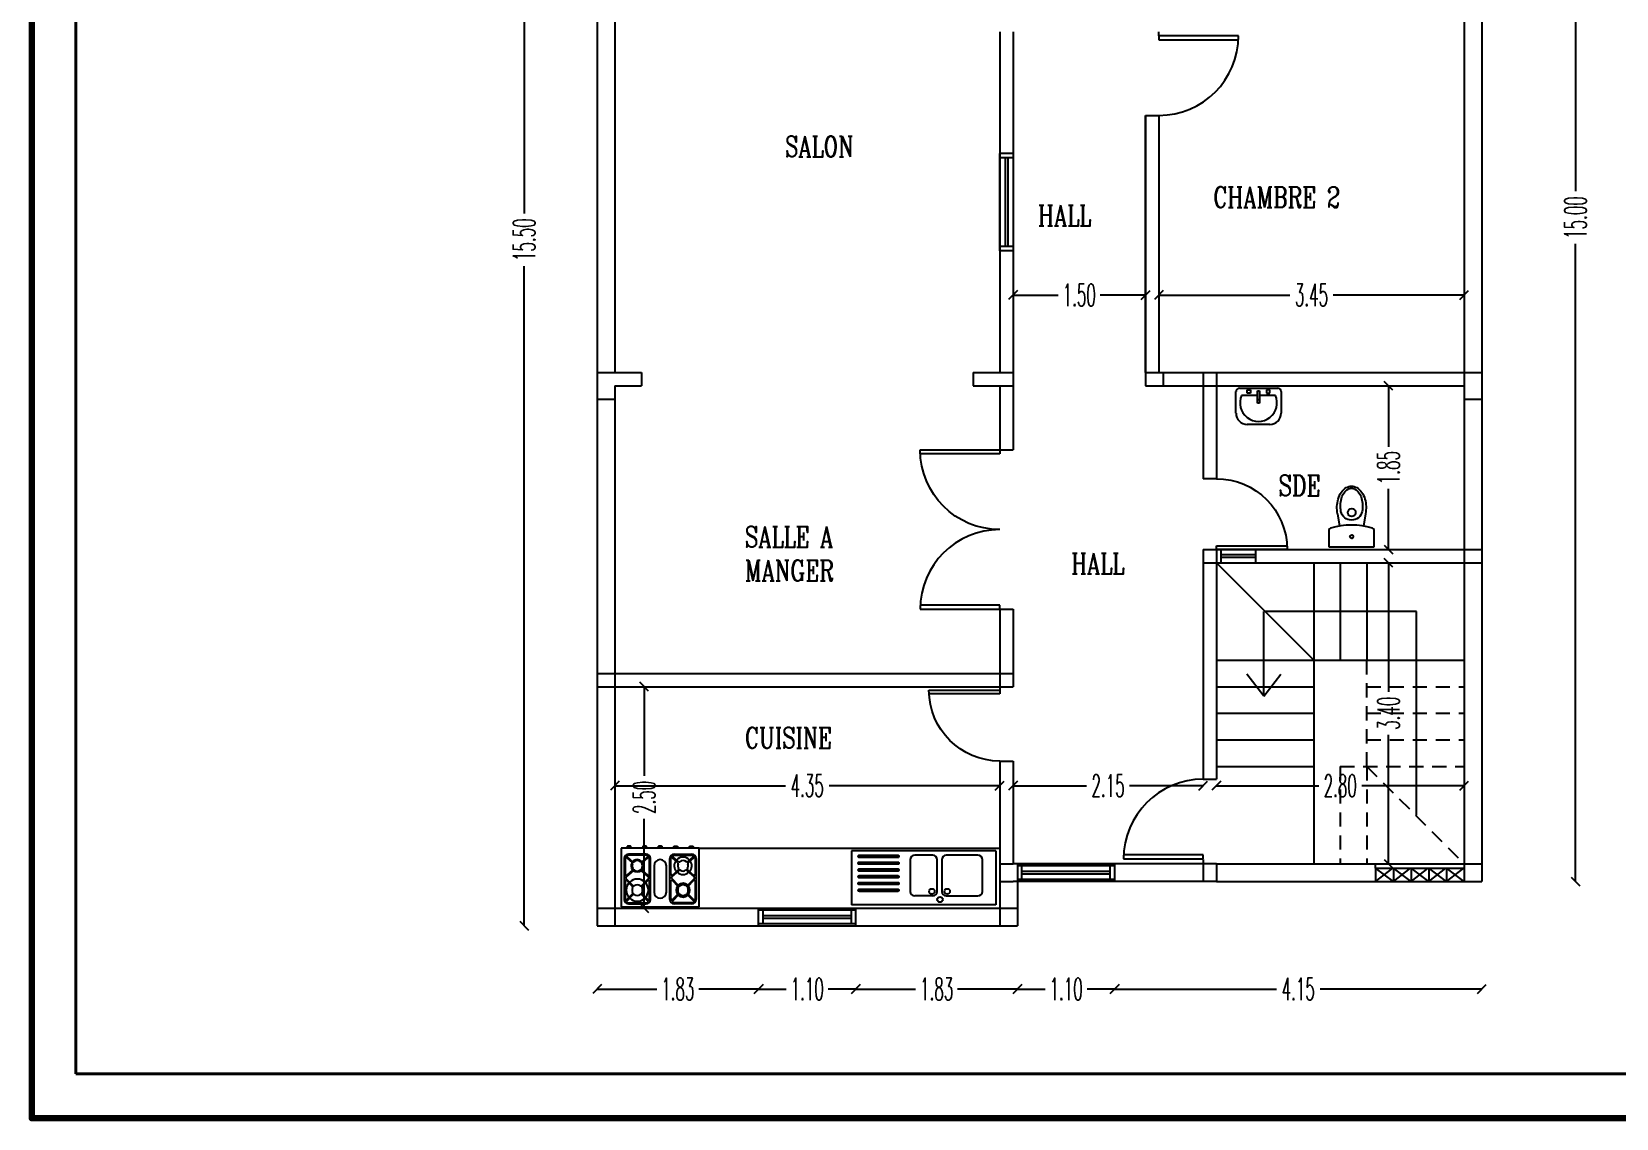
# Model space of a CAD drawing. Extents: x -110 to 3211, y -163 to 893.
# Drawn here: x 30.7 to 48.61, y -27.7 to -15.43 of the extents above; entities that cross this region are included whole.
import ezdxf

# ---------------------------------------------------------------- set-up
doc = ezdxf.new("R2010")
doc.units = 0
doc.header["$LTSCALE"] = 0.8
doc.header["$MEASUREMENT"] = 0
doc.linetypes.add('DASHED', pattern=[0.75, 0.5, -0.25])
doc.layers.get('0').update_dxf_attribs({"color": 5, "linetype": 'CONTINUOUS'})
doc.layers.get('DEFPOINTS').update_dxf_attribs({"linetype": 'CONTINUOUS'})
for name, color, linetype in [('DOOR', 3, 'CONTINUOUS'), ('DRAIN', 2, 'CONTINUOUS'), ('PIPE', 50, 'CONTINUOUS'), ('STR', 5, 'CONTINUOUS'), ('TEXT', 200, 'CONTINUOUS'), ('WALL', 6, 'CONTINUOUS'), ('WIN-PLN', 5, 'CONTINUOUS')]:
    doc.layers.add(name, color=color, linetype=linetype)
doc.styles.add('AYMAN-S', font='romant.shx', dxfattribs={"width": 0.7, "height": 0.15})
doc.styles.add('AYMOONY', font='romant.shx', dxfattribs={"width": 0.5})
doc.styles.add('ROMANT', font='ROMANC.SHX', dxfattribs={"width": 0.75})
doc.dimstyles.new('AYMAN-SIT', dxfattribs={"dimtxt": 0.25, "dimasz": 0.08, "dimexe": 0.18, "dimexo": 0.06, "dimgap": 0.05, "dimtad": 0, "dimzin": 1, "dimdsep": 46, "dimtxsty": 'AYMAN-S', "dimblk1": 'OBLIQUE', "dimblk2": 'OBLIQUE', "dimsah": 1, "dimcen": 0.09, "dimse1": 1, "dimse2": 1, "dimclrd": 256, "dimclre": 256, "dimclrt": 200, "dimadec": 0, "dimazin": 0, "dimtfac": 1, "dimtdec": 4, "dimtix": 1, "dimtmove": 0, "dimatfit": 3, "dimldrblk": 'OBLIQUE', "dimfxl": 1, "dimtolj": 1, "dimtzin": 0, "dimarcsym": 0})

# ---------------------------------------------------------------- blocks, each defined once
blk = doc.blocks.new('_OBLIQUE')
at = {"color": 0, "linetype": 'ByBlock'}
blk.add_line((-0.5, -0.5), (0.5, 0.5), dxfattribs=at)
blk = doc.blocks.new('*D214')
at = {"layer": 'DEFPOINTS', "color": 0, "ltscale": 0.8, "transparency": 16777216}
for p in [(37.289, -22.679), (41.64, -22.679), (37.289, -23.947)]:
    blk.add_point(p, dxfattribs=at)
at = {"layer": 'PIPE', "color": 7, "lineweight": -2, "ltscale": 0.8, "transparency": 16777216}
for p, q in [((37.289, -23.947), (39.218, -23.947)), ((41.64, -23.947), (39.711, -23.947))]:
    blk.add_line(p, q, dxfattribs=at)
at = {"layer": 'PIPE', "color": 7, "lineweight": -2, "ltscale": 0.8, "transparency": 16777216, "xscale": 0.1, "yscale": 0.1, "zscale": 0.1, "rotation": 180}
blk.add_blockref('_OBLIQUE', (37.289, -23.947), dxfattribs=at)
at = {"layer": 'PIPE', "color": 7, "lineweight": -2, "ltscale": 0.8, "transparency": 16777216, "xscale": 0.1, "yscale": 0.1, "zscale": 0.1}
blk.add_blockref('_OBLIQUE', (41.64, -23.947), dxfattribs=at)
at = {"layer": 'PIPE', "color": 7, "ltscale": 0.8, "transparency": 16777216, "insert": (39.464, -23.947), "char_height": 0.25, "attachment_point": 5, "style": 'AYMOONY'}
blk.add_mtext('\\A1;4.35', dxfattribs=at)
blk = doc.blocks.new('*D215')
at = {"layer": 'DEFPOINTS', "color": 0, "ltscale": 0.8, "transparency": 16777216}
for p in [(37.239, -22.829), (37.621, -22.829), (37.239, -25.329)]:
    blk.add_point(p, dxfattribs=at)
at = {"layer": 'PIPE', "color": 7, "lineweight": -2, "ltscale": 0.8, "transparency": 16777216}
for p, q in [((37.621, -22.829), (37.621, -23.836)), ((37.621, -25.329), (37.621, -24.323))]:
    blk.add_line(p, q, dxfattribs=at)
at = {"layer": 'PIPE', "color": 7, "lineweight": -2, "ltscale": 0.8, "transparency": 16777216, "xscale": 0.1, "yscale": 0.1, "zscale": 0.1}
for p, rotation in [((37.621, -22.829), 90), ((37.621, -25.329), 270)]:
    blk.add_blockref('_OBLIQUE', p, dxfattribs=dict(at, rotation=rotation))
at = {"layer": 'PIPE', "color": 7, "ltscale": 0.8, "transparency": 16777216, "insert": (37.621, -24.079), "char_height": 0.25, "attachment_point": 5, "rotation": 90, "style": 'AYMOONY'}
blk.add_mtext('\\A1;2.50', dxfattribs=at)
blk = doc.blocks.new('*D217')
at = {"layer": 'DEFPOINTS', "color": 0, "ltscale": 0.8, "transparency": 16777216}
for p in [(47.089, -9.417), (37.089, -23.854), (47.089, -23.854)]:
    blk.add_point(p, dxfattribs=at)
at = {"layer": 'PIPE', "color": 7, "lineweight": -2, "ltscale": 0.8, "transparency": 16777216}
for p, q in [((37.089, -9.417), (41.792, -9.417)), ((47.089, -9.417), (42.386, -9.417))]:
    blk.add_line(p, q, dxfattribs=at)
at = {"layer": 'PIPE', "color": 7, "lineweight": -2, "ltscale": 0.8, "transparency": 16777216, "xscale": 0.1, "yscale": 0.1, "zscale": 0.1, "rotation": 180}
blk.add_blockref('_OBLIQUE', (37.089, -9.417), dxfattribs=at)
at = {"layer": 'PIPE', "color": 7, "lineweight": -2, "ltscale": 0.8, "transparency": 16777216, "xscale": 0.1, "yscale": 0.1, "zscale": 0.1}
blk.add_blockref('_OBLIQUE', (47.089, -9.417), dxfattribs=at)
at = {"layer": 'PIPE', "color": 7, "ltscale": 0.8, "transparency": 16777216, "insert": (42.089, -9.417), "char_height": 0.25, "attachment_point": 5, "style": 'AYMOONY'}
blk.add_mtext('\\A1;10.00', dxfattribs=at)
blk = doc.blocks.new('D')
at = {"layer": 'DOOR', "color": 3}
for p, q in [((0, 1), (0, 0)), ((0.05, 0), (0.05, 0.999)), ((0, 0), (0.05, 0))]:
    blk.add_line(p, q, dxfattribs=at)
blk.add_arc((0, 0), 1, 0, 90, dxfattribs=at)
blk = doc.blocks.new('*D218')
at = {"layer": 'DEFPOINTS', "color": 0, "ltscale": 0.8, "transparency": 16777216}
for p in [(43.439, -18.027), (46.889, -18.027), (46.889, -18.404)]:
    blk.add_point(p, dxfattribs=at)
at = {"layer": 'PIPE', "color": 7, "lineweight": -2, "ltscale": 0.8, "transparency": 16777216}
for p, q in [((43.439, -18.404), (44.92, -18.404)), ((46.889, -18.404), (45.407, -18.404))]:
    blk.add_line(p, q, dxfattribs=at)
at = {"layer": 'PIPE', "color": 7, "lineweight": -2, "ltscale": 0.8, "transparency": 16777216, "xscale": 0.1, "yscale": 0.1, "zscale": 0.1, "rotation": 180}
blk.add_blockref('_OBLIQUE', (43.439, -18.404), dxfattribs=at)
at = {"layer": 'PIPE', "color": 7, "lineweight": -2, "ltscale": 0.8, "transparency": 16777216, "xscale": 0.1, "yscale": 0.1, "zscale": 0.1}
blk.add_blockref('_OBLIQUE', (46.889, -18.404), dxfattribs=at)
at = {"layer": 'PIPE', "color": 7, "ltscale": 0.8, "transparency": 16777216, "insert": (45.164, -18.404), "char_height": 0.25, "attachment_point": 5, "style": 'AYMOONY'}
blk.add_mtext('\\A1;3.45', dxfattribs=at)
blk = doc.blocks.new('*D219')
at = {"layer": 'DEFPOINTS', "color": 0, "ltscale": 0.8, "transparency": 16777216}
for p in [(41.79, -18.404), (41.79, -18.404), (43.289, -18.404)]:
    blk.add_point(p, dxfattribs=at)
at = {"layer": 'PIPE', "color": 7, "lineweight": -2, "ltscale": 0.8, "transparency": 16777216}
for p, q in [((41.79, -18.404), (42.302, -18.404)), ((43.289, -18.404), (42.777, -18.404))]:
    blk.add_line(p, q, dxfattribs=at)
at = {"layer": 'PIPE', "color": 7, "lineweight": -2, "ltscale": 0.8, "transparency": 16777216, "xscale": 0.1, "yscale": 0.1, "zscale": 0.1, "rotation": 180}
blk.add_blockref('_OBLIQUE', (41.79, -18.404), dxfattribs=at)
at = {"layer": 'PIPE', "color": 7, "lineweight": -2, "ltscale": 0.8, "transparency": 16777216, "xscale": 0.1, "yscale": 0.1, "zscale": 0.1}
blk.add_blockref('_OBLIQUE', (43.289, -18.404), dxfattribs=at)
at = {"layer": 'PIPE', "color": 7, "ltscale": 0.8, "transparency": 16777216, "insert": (42.539, -18.404), "char_height": 0.25, "attachment_point": 5, "style": 'AYMOONY'}
blk.add_mtext('\\A1;1.50', dxfattribs=at)
blk = doc.blocks.new('*D222')
at = {"layer": 'DEFPOINTS', "color": 0, "ltscale": 0.8, "transparency": 16777216}
for p in [(46.022, -19.429), (46.035, -21.279), (46.084, -21.279)]:
    blk.add_point(p, dxfattribs=at)
at = {"layer": 'PIPE', "color": 7, "lineweight": -2, "ltscale": 0.8, "transparency": 16777216}
for p, q in [((46.035, -19.429), (46.035, -20.117)), ((46.035, -21.279), (46.035, -20.592))]:
    blk.add_line(p, q, dxfattribs=at)
at = {"layer": 'PIPE', "color": 7, "lineweight": -2, "ltscale": 0.8, "transparency": 16777216, "xscale": 0.1, "yscale": 0.1, "zscale": 0.1}
for p, rotation in [((46.035, -19.429), 90), ((46.035, -21.279), 270)]:
    blk.add_blockref('_OBLIQUE', p, dxfattribs=dict(at, rotation=rotation))
at = {"layer": 'PIPE', "color": 7, "ltscale": 0.8, "transparency": 16777216, "insert": (46.035, -20.354), "char_height": 0.25, "attachment_point": 5, "rotation": 90, "style": 'AYMOONY'}
blk.add_mtext('\\A1;1.85', dxfattribs=at)
blk = doc.blocks.new('*D223')
at = {"layer": 'DEFPOINTS', "color": 0, "ltscale": 0.8, "transparency": 16777216}
for p in [(41.79, -23.947), (43.939, -23.947), (43.939, -23.947)]:
    blk.add_point(p, dxfattribs=at)
at = {"layer": 'PIPE', "color": 7, "lineweight": -2, "ltscale": 0.8, "transparency": 16777216}
for p, q in [((41.79, -23.947), (42.621, -23.947)), ((43.939, -23.947), (43.108, -23.947))]:
    blk.add_line(p, q, dxfattribs=at)
at = {"layer": 'PIPE', "color": 7, "lineweight": -2, "ltscale": 0.8, "transparency": 16777216, "xscale": 0.1, "yscale": 0.1, "zscale": 0.1, "rotation": 180}
blk.add_blockref('_OBLIQUE', (41.79, -23.947), dxfattribs=at)
at = {"layer": 'PIPE', "color": 7, "lineweight": -2, "ltscale": 0.8, "transparency": 16777216, "xscale": 0.1, "yscale": 0.1, "zscale": 0.1}
blk.add_blockref('_OBLIQUE', (43.939, -23.947), dxfattribs=at)
at = {"layer": 'PIPE', "color": 7, "ltscale": 0.8, "transparency": 16777216, "insert": (42.864, -23.947), "char_height": 0.25, "attachment_point": 5, "style": 'AYMOONY'}
blk.add_mtext('\\A1;2.15', dxfattribs=at)
blk = doc.blocks.new('*D225')
at = {"layer": 'DEFPOINTS', "color": 0, "ltscale": 0.8, "transparency": 16777216}
for p in [(45.789, -21.429), (46.035, -21.429), (45.789, -24.829)]:
    blk.add_point(p, dxfattribs=at)
at = {"layer": 'PIPE', "color": 7, "lineweight": -2, "ltscale": 0.8, "transparency": 16777216}
for p, q in [((46.035, -21.429), (46.035, -22.886)), ((46.035, -24.829), (46.035, -23.373))]:
    blk.add_line(p, q, dxfattribs=at)
at = {"layer": 'PIPE', "color": 7, "lineweight": -2, "ltscale": 0.8, "transparency": 16777216, "xscale": 0.1, "yscale": 0.1, "zscale": 0.1}
for p, rotation in [((46.035, -21.429), 90), ((46.035, -24.829), 270)]:
    blk.add_blockref('_OBLIQUE', p, dxfattribs=dict(at, rotation=rotation))
at = {"layer": 'PIPE', "color": 7, "ltscale": 0.8, "transparency": 16777216, "insert": (46.035, -23.129), "char_height": 0.25, "attachment_point": 5, "rotation": 90, "style": 'AYMOONY'}
blk.add_mtext('\\A1;3.40', dxfattribs=at)
blk = doc.blocks.new('*D226')
at = {"layer": 'DEFPOINTS', "color": 0, "ltscale": 0.8, "transparency": 16777216}
for p in [(44.089, -23.874), (46.889, -23.874), (46.889, -23.947)]:
    blk.add_point(p, dxfattribs=at)
at = {"layer": 'PIPE', "color": 7, "lineweight": -2, "ltscale": 0.8, "transparency": 16777216}
for p, q in [((44.089, -23.947), (45.245, -23.947)), ((46.889, -23.947), (45.732, -23.947))]:
    blk.add_line(p, q, dxfattribs=at)
at = {"layer": 'PIPE', "color": 7, "lineweight": -2, "ltscale": 0.8, "transparency": 16777216, "xscale": 0.1, "yscale": 0.1, "zscale": 0.1, "rotation": 180}
blk.add_blockref('_OBLIQUE', (44.089, -23.947), dxfattribs=at)
at = {"layer": 'PIPE', "color": 7, "lineweight": -2, "ltscale": 0.8, "transparency": 16777216, "xscale": 0.1, "yscale": 0.1, "zscale": 0.1}
blk.add_blockref('_OBLIQUE', (46.889, -23.947), dxfattribs=at)
at = {"layer": 'PIPE', "color": 7, "ltscale": 0.8, "transparency": 16777216, "insert": (45.489, -23.947), "char_height": 0.25, "attachment_point": 5, "style": 'AYMOONY'}
blk.add_mtext('\\A1;2.80', dxfattribs=at)
blk = doc.blocks.new('*D209')
at = {"layer": 'DEFPOINTS', "color": 0, "ltscale": 0.8, "transparency": 16777216}
for p in [(37.089, -25.529), (38.914, -25.529), (38.914, -26.244)]:
    blk.add_point(p, dxfattribs=at)
at = {"layer": 'PIPE', "color": 7, "lineweight": -2, "ltscale": 0.8, "transparency": 16777216}
for p, q in [((37.089, -26.244), (37.764, -26.244)), ((38.914, -26.244), (38.239, -26.244))]:
    blk.add_line(p, q, dxfattribs=at)
at = {"layer": 'PIPE', "color": 7, "lineweight": -2, "ltscale": 0.8, "transparency": 16777216, "xscale": 0.1, "yscale": 0.1, "zscale": 0.1, "rotation": 180}
blk.add_blockref('_OBLIQUE', (37.089, -26.244), dxfattribs=at)
at = {"layer": 'PIPE', "color": 7, "lineweight": -2, "ltscale": 0.8, "transparency": 16777216, "xscale": 0.1, "yscale": 0.1, "zscale": 0.1}
blk.add_blockref('_OBLIQUE', (38.914, -26.244), dxfattribs=at)
at = {"layer": 'PIPE', "color": 7, "ltscale": 0.8, "transparency": 16777216, "insert": (38.001, -26.244), "char_height": 0.25, "attachment_point": 5, "style": 'AYMOONY'}
blk.add_mtext('\\A1;1.83', dxfattribs=at)
blk = doc.blocks.new('*D210')
at = {"layer": 'DEFPOINTS', "color": 0, "ltscale": 0.8, "transparency": 16777216}
for p in [(38.914, -25.529), (40.014, -25.529), (40.014, -26.244)]:
    blk.add_point(p, dxfattribs=at)
at = {"layer": 'PIPE', "color": 7, "lineweight": -2, "ltscale": 0.8, "transparency": 16777216}
for p, q in [((38.914, -26.244), (39.227, -26.244)), ((40.014, -26.244), (39.702, -26.244))]:
    blk.add_line(p, q, dxfattribs=at)
at = {"layer": 'PIPE', "color": 7, "lineweight": -2, "ltscale": 0.8, "transparency": 16777216, "xscale": 0.1, "yscale": 0.1, "zscale": 0.1, "rotation": 180}
blk.add_blockref('_OBLIQUE', (38.914, -26.244), dxfattribs=at)
at = {"layer": 'PIPE', "color": 7, "lineweight": -2, "ltscale": 0.8, "transparency": 16777216, "xscale": 0.1, "yscale": 0.1, "zscale": 0.1}
blk.add_blockref('_OBLIQUE', (40.014, -26.244), dxfattribs=at)
at = {"layer": 'PIPE', "color": 7, "ltscale": 0.8, "transparency": 16777216, "insert": (39.464, -26.244), "char_height": 0.25, "attachment_point": 5, "style": 'AYMOONY'}
blk.add_mtext('\\A1;1.10', dxfattribs=at)
blk = doc.blocks.new('*D211')
at = {"layer": 'DEFPOINTS', "color": 0, "ltscale": 0.8, "transparency": 16777216}
for p in [(40.014, -25.529), (41.84, -25.529), (41.84, -26.244)]:
    blk.add_point(p, dxfattribs=at)
at = {"layer": 'PIPE', "color": 7, "lineweight": -2, "ltscale": 0.8, "transparency": 16777216}
for p, q in [((40.014, -26.244), (40.689, -26.244)), ((41.84, -26.244), (41.164, -26.244))]:
    blk.add_line(p, q, dxfattribs=at)
at = {"layer": 'PIPE', "color": 7, "lineweight": -2, "ltscale": 0.8, "transparency": 16777216, "xscale": 0.1, "yscale": 0.1, "zscale": 0.1, "rotation": 180}
blk.add_blockref('_OBLIQUE', (40.014, -26.244), dxfattribs=at)
at = {"layer": 'PIPE', "color": 7, "lineweight": -2, "ltscale": 0.8, "transparency": 16777216, "xscale": 0.1, "yscale": 0.1, "zscale": 0.1}
blk.add_blockref('_OBLIQUE', (41.84, -26.244), dxfattribs=at)
at = {"layer": 'PIPE', "color": 7, "ltscale": 0.8, "transparency": 16777216, "insert": (40.927, -26.244), "char_height": 0.25, "attachment_point": 5, "style": 'AYMOONY'}
blk.add_mtext('\\A1;1.83', dxfattribs=at)
blk = doc.blocks.new('*D212')
at = {"layer": 'DEFPOINTS', "color": 0, "ltscale": 0.8, "transparency": 16777216}
for p in [(42.94, -25.029), (41.84, -25.529), (42.94, -26.244)]:
    blk.add_point(p, dxfattribs=at)
at = {"layer": 'PIPE', "color": 7, "lineweight": -2, "ltscale": 0.8, "transparency": 16777216}
for p, q in [((41.84, -26.244), (42.152, -26.244)), ((42.94, -26.244), (42.627, -26.244))]:
    blk.add_line(p, q, dxfattribs=at)
at = {"layer": 'PIPE', "color": 7, "lineweight": -2, "ltscale": 0.8, "transparency": 16777216, "xscale": 0.1, "yscale": 0.1, "zscale": 0.1, "rotation": 180}
blk.add_blockref('_OBLIQUE', (41.84, -26.244), dxfattribs=at)
at = {"layer": 'PIPE', "color": 7, "lineweight": -2, "ltscale": 0.8, "transparency": 16777216, "xscale": 0.1, "yscale": 0.1, "zscale": 0.1}
blk.add_blockref('_OBLIQUE', (42.94, -26.244), dxfattribs=at)
at = {"layer": 'PIPE', "color": 7, "ltscale": 0.8, "transparency": 16777216, "insert": (42.39, -26.244), "char_height": 0.25, "attachment_point": 5, "style": 'AYMOONY'}
blk.add_mtext('\\A1;1.10', dxfattribs=at)
blk = doc.blocks.new('*D213')
at = {"layer": 'DEFPOINTS', "color": 0, "ltscale": 0.8, "transparency": 16777216}
for p in [(42.94, -25.029), (47.089, -25.029), (47.089, -26.244)]:
    blk.add_point(p, dxfattribs=at)
at = {"layer": 'PIPE', "color": 7, "lineweight": -2, "ltscale": 0.8, "transparency": 16777216}
for p, q in [((42.94, -26.244), (44.768, -26.244)), ((47.089, -26.244), (45.261, -26.244))]:
    blk.add_line(p, q, dxfattribs=at)
at = {"layer": 'PIPE', "color": 7, "lineweight": -2, "ltscale": 0.8, "transparency": 16777216, "xscale": 0.1, "yscale": 0.1, "zscale": 0.1, "rotation": 180}
blk.add_blockref('_OBLIQUE', (42.94, -26.244), dxfattribs=at)
at = {"layer": 'PIPE', "color": 7, "lineweight": -2, "ltscale": 0.8, "transparency": 16777216, "xscale": 0.1, "yscale": 0.1, "zscale": 0.1}
blk.add_blockref('_OBLIQUE', (47.089, -26.244), dxfattribs=at)
at = {"layer": 'PIPE', "color": 7, "ltscale": 0.8, "transparency": 16777216, "insert": (45.014, -26.244), "char_height": 0.25, "attachment_point": 5, "style": 'AYMOONY'}
blk.add_mtext('\\A1;4.15', dxfattribs=at)
blk = doc.blocks.new('*D207')
at = {"layer": 'DEFPOINTS', "color": 0, "ltscale": 0.8, "transparency": 16777216}
for p in [(36.265, -10.029), (37.089, -10.029), (37.089, -25.529)]:
    blk.add_point(p, dxfattribs=at)
at = {"layer": 'PIPE', "color": 7, "lineweight": -2, "ltscale": 0.8, "transparency": 16777216}
for p, q in [((36.265, -10.029), (36.265, -17.482)), ((36.265, -25.529), (36.265, -18.076))]:
    blk.add_line(p, q, dxfattribs=at)
at = {"layer": 'PIPE', "color": 7, "lineweight": -2, "ltscale": 0.8, "transparency": 16777216, "xscale": 0.1, "yscale": 0.1, "zscale": 0.1}
for p, rotation in [((36.265, -10.029), 90), ((36.265, -25.529), 270)]:
    blk.add_blockref('_OBLIQUE', p, dxfattribs=dict(at, rotation=rotation))
at = {"layer": 'PIPE', "color": 7, "ltscale": 0.8, "transparency": 16777216, "insert": (36.265, -17.779), "char_height": 0.25, "attachment_point": 5, "rotation": 90, "style": 'AYMOONY'}
blk.add_mtext('\\A1;15.50', dxfattribs=at)
blk = doc.blocks.new('*D208')
at = {"layer": 'DEFPOINTS', "color": 0, "ltscale": 0.8, "transparency": 16777216}
for p in [(47.089, -10.029), (47.089, -25.029), (48.148, -25.029)]:
    blk.add_point(p, dxfattribs=at)
at = {"layer": 'PIPE', "color": 7, "lineweight": -2, "ltscale": 0.8, "transparency": 16777216}
for p, q in [((48.148, -10.029), (48.148, -17.232)), ((48.148, -25.029), (48.148, -17.826))]:
    blk.add_line(p, q, dxfattribs=at)
at = {"layer": 'PIPE', "color": 7, "lineweight": -2, "ltscale": 0.8, "transparency": 16777216, "xscale": 0.1, "yscale": 0.1, "zscale": 0.1}
for p, rotation in [((48.148, -10.029), 90), ((48.148, -25.029), 270)]:
    blk.add_blockref('_OBLIQUE', p, dxfattribs=dict(at, rotation=rotation))
at = {"layer": 'PIPE', "color": 7, "ltscale": 0.8, "transparency": 16777216, "insert": (48.148, -17.529), "char_height": 0.25, "attachment_point": 5, "rotation": 90, "style": 'AYMOONY'}
blk.add_mtext('\\A1;15.00', dxfattribs=at)

msp = doc.modelspace()

# ---------------------------------------------------------------- linework, layer by layer
at = {"color": 5, "lineweight": 40}
for p, q in [((31.198, -7.204), (31.198, -27.204)), ((31.198, -27.204), (59.898, -27.204))]:
    msp.add_line(p, q, dxfattribs=at)
for p, q in [((44.31, -19.738), (44.31, -19.495)), ((44.349, -19.457), (44.782, -19.457)), ((44.438, -19.512), (44.438, -19.474)), ((44.438, -19.474), (44.476, -19.474)), ((44.476, -19.512), (44.438, -19.512)), ((44.476, -19.474), (44.476, -19.512)), ((44.553, -19.486), (44.578, -19.486)), ((44.553, -19.627), (44.553, -19.486)), ((44.578, -19.486), (44.578, -19.627)), ((44.693, -19.474), (44.655, -19.474)), ((44.655, -19.474), (44.655, -19.512)), ((44.655, -19.512), (44.693, -19.512)), ((44.693, -19.512), (44.693, -19.474)), ((44.82, -19.495), (44.82, -19.738)), ((44.374, -19.537), (44.553, -19.537)), ((44.578, -19.588), (44.553, -19.588)), ((44.578, -19.627), (44.553, -19.627)), ((44.578, -19.537), (44.757, -19.537)), ((44.693, -19.865), (44.438, -19.865)), ((45.458, -20.874), (45.482, -21.015)), ((45.774, -20.874), (45.75, -21.015)), ((45.361, -21.057), (45.361, -21.248)), ((45.871, -21.248), (45.871, -21.057)), ((45.361, -21.248), (45.871, -21.248)), ((37.362, -24.654), (37.362, -25.314)), ((38.242, -24.654), (37.362, -24.654)), ((38.242, -24.654), (41.64, -24.654)), ((38.242, -25.314), (38.242, -24.654)), ((41.597, -24.682), (39.965, -24.682)), ((39.965, -24.682), (39.965, -25.294)), ((41.597, -24.682), (41.597, -25.294)), ((37.395, -24.769), (37.395, -25.231)), ((37.406, -24.77), (37.406, -24.948)), ((37.424, -24.762), (37.486, -24.816)), ((37.427, -24.75), (37.491, -24.806)), ((37.652, -24.731), (37.434, -24.731)), ((37.642, -24.72), (37.444, -24.72)), ((37.594, -24.822), (37.662, -24.762)), ((37.595, -24.806), (37.659, -24.75)), ((37.681, -24.948), (37.681, -24.77)), ((37.692, -25.231), (37.692, -24.769)), ((37.732, -24.852), (37.732, -25.149)), ((37.871, -24.852), (37.871, -25.149)), ((37.912, -25.231), (37.912, -24.769)), ((37.923, -24.948), (37.923, -24.77)), ((38.003, -24.816), (37.941, -24.762)), ((38.008, -24.806), (37.944, -24.75)), ((37.951, -24.731), (38.169, -24.731)), ((37.961, -24.72), (38.159, -24.72)), ((38.176, -24.75), (38.112, -24.806)), ((38.179, -24.762), (38.117, -24.816)), ((38.198, -24.77), (38.198, -24.948)), ((38.209, -24.769), (38.209, -25.231)), ((40.628, -24.784), (40.628, -25.141)), ((40.883, -24.733), (40.679, -24.733)), ((40.934, -25.141), (40.934, -24.784)), ((40.985, -24.784), (40.985, -25.141)), ((41.393, -24.733), (41.036, -24.733)), ((41.444, -25.141), (41.444, -24.784)), ((37.406, -25.027), (37.406, -25.227)), ((37.415, -24.994), (37.495, -25.077)), ((37.501, -24.904), (37.416, -24.978)), ((37.491, -24.897), (37.424, -24.956)), ((37.424, -25.019), (37.489, -25.087)), ((37.67, -24.978), (37.586, -24.904)), ((37.591, -25.077), (37.671, -24.994)), ((37.662, -24.956), (37.595, -24.897)), ((37.597, -25.087), (37.662, -25.019)), ((37.681, -25.227), (37.681, -25.027)), ((37.923, -25.227), (37.923, -25.027)), ((38.012, -25.077), (37.932, -24.994)), ((37.933, -24.978), (38.018, -24.904)), ((37.941, -24.956), (38.008, -24.897)), ((38.006, -25.087), (37.941, -25.019)), ((38.103, -24.904), (38.187, -24.978)), ((38.188, -24.994), (38.108, -25.077)), ((38.112, -24.897), (38.179, -24.956)), ((38.179, -25.019), (38.114, -25.087)), ((38.198, -25.027), (38.198, -25.227)), ((37.489, -25.167), (37.424, -25.234)), ((37.495, -25.176), (37.424, -25.251)), ((37.663, -25.251), (37.591, -25.176)), ((37.662, -25.234), (37.597, -25.167)), ((37.941, -25.234), (38.006, -25.167)), ((37.943, -25.249), (38.012, -25.176)), ((38.108, -25.176), (38.178, -25.249)), ((38.114, -25.167), (38.179, -25.234)), ((40.883, -25.192), (40.679, -25.192)), ((41.036, -25.192), (41.393, -25.192)), ((37.362, -25.314), (38.242, -25.314)), ((37.432, -25.27), (37.655, -25.27)), ((37.444, -25.281), (37.642, -25.281)), ((38.159, -25.27), (37.961, -25.27)), ((38.159, -25.281), (37.961, -25.281)), ((41.597, -25.294), (39.965, -25.294))]:
    msp.add_line(p, q)
at = {"color": 5, "lineweight": 100}
msp.add_lwpolyline([(30.698, -6.704), (60.398, -6.704), (60.398, -27.704), (30.698, -27.704)], close=True, dxfattribs=at)
for points in [[(45.458, -20.874, -0.118499), (45.465, -20.709, -0.081032), (45.5, -20.634, -0.107012), (45.557, -20.58, -0.137195), (45.616, -20.564, -0.137195), (45.676, -20.58, -0.107012), (45.733, -20.634, -0.081032), (45.768, -20.709, -0.118499), (45.774, -20.874, -0.069003)], [(37.472, -24.648), (37.472, -24.637, 0.414214), (37.466, -24.632), (37.433, -24.632, 0.414214), (37.428, -24.637), (37.428, -24.648)], [(37.648, -24.648), (37.648, -24.637, 0.414214), (37.642, -24.632), (37.609, -24.632, 0.414214), (37.604, -24.637), (37.604, -24.648)], [(37.824, -24.648), (37.824, -24.637, 0.414214), (37.818, -24.632), (37.785, -24.632, 0.414214), (37.78, -24.637), (37.78, -24.648)], [(37.956, -24.648), (37.956, -24.637, -0.414214), (37.961, -24.632), (37.994, -24.632, -0.414214), (38, -24.637), (38, -24.648)], [(38.132, -24.648), (38.132, -24.637, -0.414214), (38.137, -24.632), (38.17, -24.632, -0.414214), (38.176, -24.637), (38.176, -24.648)]]:
    msp.add_lwpolyline(points, format="xyb")
for points in [[(45.497, -20.849, -0.118499), (45.502, -20.702, -0.081032), (45.532, -20.639, -0.107012), (45.577, -20.596, -0.137195), (45.616, -20.585, -0.137195), (45.655, -20.596, -0.107012), (45.7, -20.639, -0.081032), (45.73, -20.702, -0.118499), (45.736, -20.849, -0.820787)], [(40.052, -24.759, -0.414214), (40.041, -24.748), (40.041, -24.743, -0.414214), (40.052, -24.733), (40.49, -24.733, -0.414214), (40.5, -24.743), (40.5, -24.748, -0.414214), (40.49, -24.759)], [(40.052, -24.835, -0.414214), (40.041, -24.825), (40.041, -24.82, -0.414214), (40.052, -24.81), (40.49, -24.81, -0.414214), (40.5, -24.82), (40.5, -24.825, -0.414214), (40.49, -24.835)], [(40.052, -24.912, -0.414214), (40.041, -24.901), (40.041, -24.896, -0.414214), (40.052, -24.886), (40.49, -24.886, -0.414214), (40.5, -24.896), (40.5, -24.901, -0.414214), (40.49, -24.912)], [(40.052, -24.988, -0.414214), (40.041, -24.978), (40.041, -24.973, -0.414214), (40.052, -24.963), (40.49, -24.963, -0.414214), (40.5, -24.973), (40.5, -24.978, -0.414214), (40.49, -24.988)], [(40.052, -25.065, -0.414214), (40.041, -25.054), (40.041, -25.049, -0.414214), (40.052, -25.039), (40.49, -25.039, -0.414214), (40.5, -25.049), (40.5, -25.054, -0.414214), (40.49, -25.065)], [(40.052, -25.141, -0.414214), (40.041, -25.131), (40.041, -25.126, -0.414214), (40.052, -25.116), (40.49, -25.116, -0.414214), (40.5, -25.126), (40.5, -25.131, -0.414214), (40.49, -25.141)]]:
    msp.add_lwpolyline(points, format="xyb", close=True)
for points in [[(37.428, -24.648), (37.472, -24.648)], [(37.439, -24.648), (37.439, -24.654)], [(37.461, -24.648), (37.461, -24.654)], [(37.604, -24.648), (37.648, -24.648)], [(37.615, -24.648), (37.615, -24.654)], [(37.637, -24.648), (37.637, -24.654)], [(37.78, -24.648), (37.824, -24.648)], [(37.791, -24.648), (37.791, -24.654)], [(37.813, -24.648), (37.813, -24.654)], [(38, -24.648), (37.956, -24.648)], [(37.967, -24.648), (37.967, -24.654)], [(37.989, -24.648), (37.989, -24.654)], [(38.176, -24.648), (38.132, -24.648)], [(38.143, -24.648), (38.143, -24.654)], [(38.165, -24.648), (38.165, -24.654)]]:
    msp.add_lwpolyline(points)
for centre, radius in [((45.618, -20.861), 0.045), ((45.618, -21.134), 0.02), ((40.873, -25.141), 0.0306), ((40.965, -25.233), 0.0306), ((41.046, -25.141), 0.0306)]:
    msp.add_circle(centre, radius)
for centre, radius, start, end in [((44.349, -19.495), 0.0382, 90, 180), ((44.782, -19.495), 0.0382, 0, 90), ((44.565, -19.622), 0.209, 156.067, 23.933), ((44.438, -19.738), 0.127, 180, 270), ((44.693, -19.738), 0.127, 270, 0), ((45.38, -21.057), 0.0185, 90.0033, 180.0033), ((45.616, -21.792), 0.789, 72.57, 107.4367), ((45.853, -21.057), 0.0185, 0.0033, 90.0033), ((37.444, -24.769), 0.0495, 90, 180), ((37.417, -24.77), 0.011, 48.7535, 180), ((37.434, -24.742), 0.011, 90, 228.7535), ((37.543, -24.852), 0.0696, 147.851, 221.2465), ((37.543, -24.852), 0.0588, 157.137, 212.1738), ((37.479, -24.825), 0.011, 337.137, 48.7535), ((37.543, -24.852), 0.0696, 41.2465, 138.7535), ((37.499, -24.798), 0.011, 228.7535, 309.6808), ((37.484, -24.889), 0.011, 311.2465, 32.1738), ((37.543, -24.852), 0.0588, 50.3192, 129.6808), ((37.588, -24.798), 0.011, 230.3192, 311.2465), ((37.602, -24.889), 0.011, 147.8262, 228.7535), ((37.543, -24.852), 0.0588, 327.8262, 30.4566), ((37.543, -24.852), 0.0696, 318.7535, 32.149), ((37.642, -24.769), 0.0495, 0, 90), ((37.652, -24.742), 0.011, 311.2465, 90), ((37.67, -24.77), 0.011, 0, 131.2465), ((37.802, -24.852), 0.0696, 360, 180), ((37.961, -24.769), 0.0495, 90, 180), ((37.934, -24.77), 0.011, 48.7535, 180), ((37.951, -24.742), 0.011, 90, 228.7535), ((38.06, -24.852), 0.099, 145.1329, 221.2465), ((38.06, -24.852), 0.099, 41.2465, 138.7535), ((38.06, -24.852), 0.0588, 157.137, 212.1738), ((37.996, -24.825), 0.011, 337.137, 48.7535), ((38.016, -24.798), 0.011, 228.7535, 309.6808), ((38.001, -24.889), 0.011, 311.2465, 32.1738), ((38.06, -24.852), 0.0588, 50.3192, 129.6808), ((38.105, -24.798), 0.011, 230.3192, 311.2465), ((38.119, -24.889), 0.011, 147.8262, 228.7535), ((38.06, -24.852), 0.0588, 327.8262, 22.863), ((38.124, -24.825), 0.011, 131.2465, 202.863), ((38.06, -24.852), 0.099, 318.7535, 34.8671), ((38.159, -24.769), 0.0495, 0, 90), ((38.169, -24.742), 0.011, 311.2465, 90), ((38.187, -24.77), 0.011, 0, 131.2465), ((40.679, -24.784), 0.051, 90, 180), ((40.883, -24.784), 0.051, 0, 90), ((41.036, -24.784), 0.051, 90, 180), ((41.393, -24.784), 0.051, 0, 90), ((37.417, -24.948), 0.011, 180, 311.2465), ((37.417, -25.027), 0.011, 43.848, 180), ((37.423, -24.986), 0.011, 131.2465, 223.848), ((37.543, -25.127), 0.125, 138.9063, 221.0937), ((37.543, -25.127), 0.125, 46.152, 133.848), ((37.543, -24.852), 0.0696, 230.3439, 309.6561), ((37.508, -24.912), 0.011, 59.6299, 131.2465), ((37.543, -25.127), 0.0588, 55.2247, 124.7753), ((37.543, -24.852), 0.0588, 239.6299, 300.3701), ((37.578, -24.912), 0.011, 48.7535, 120.3701), ((37.543, -25.127), 0.125, 318.9063, 41.0937), ((37.67, -24.948), 0.011, 228.7535, 0), ((37.67, -25.027), 0.011, 0, 136.152), ((37.663, -24.986), 0.011, 316.152, 48.7535), ((37.934, -24.948), 0.011, 180, 311.2465), ((37.934, -25.027), 0.011, 43.848, 180), ((37.94, -24.986), 0.011, 131.2465, 223.848), ((38.06, -24.852), 0.099, 227.6258, 312.3742), ((38.06, -25.127), 0.0779, 46.152, 133.848), ((38.025, -24.912), 0.011, 59.6299, 131.2465), ((38.06, -25.127), 0.0588, 55.2247, 124.7753), ((38.06, -24.852), 0.0588, 239.6299, 300.3701), ((38.095, -24.912), 0.011, 48.7535, 120.3701), ((38.187, -24.948), 0.011, 228.7535, 0), ((38.187, -25.027), 0.011, 0, 136.152), ((38.18, -24.986), 0.011, 316.152, 48.7535), ((37.444, -25.231), 0.0495, 180, 270), ((37.417, -25.227), 0.011, 180, 316.152), ((37.432, -25.259), 0.011, 136.152, 270), ((37.543, -25.127), 0.125, 226.152, 313.848), ((37.543, -25.127), 0.0588, 152.2314, 207.7686), ((37.481, -25.094), 0.011, 332.2314, 43.848), ((37.481, -25.159), 0.011, 316.152, 27.7686), ((37.503, -25.069), 0.011, 223.848, 304.7753), ((37.503, -25.184), 0.011, 55.2247, 136.152), ((37.543, -25.127), 0.0588, 235.2247, 304.7753), ((37.583, -25.069), 0.011, 235.2247, 316.152), ((37.583, -25.184), 0.011, 43.848, 124.7753), ((37.605, -25.094), 0.011, 136.152, 207.7686), ((37.605, -25.159), 0.011, 152.2314, 223.848), ((37.543, -25.127), 0.0588, 332.2314, 27.7686), ((37.642, -25.231), 0.0495, 270, 0), ((37.655, -25.259), 0.011, 270, 43.848), ((37.67, -25.227), 0.011, 223.848, 0), ((37.802, -25.149), 0.0696, 180, 360), ((37.961, -25.231), 0.0495, 180, 270), ((37.934, -25.227), 0.011, 180, 316.152), ((37.951, -25.257), 0.011, 136.152, 247.4864), ((38.06, -25.127), 0.0779, 141.9646, 218.0354), ((38.06, -25.127), 0.0588, 152.2314, 207.7686), ((37.998, -25.094), 0.011, 332.2314, 43.848), ((37.998, -25.159), 0.011, 316.152, 27.7686), ((38.06, -25.127), 0.0779, 226.152, 313.848), ((38.02, -25.069), 0.011, 223.848, 304.7753), ((38.02, -25.184), 0.011, 55.2247, 136.152), ((38.06, -25.127), 0.0588, 235.2247, 304.7753), ((38.1, -25.069), 0.011, 235.2247, 316.152), ((38.1, -25.184), 0.011, 43.848, 124.7753), ((38.122, -25.094), 0.011, 136.152, 207.7686), ((38.122, -25.159), 0.011, 152.2314, 223.848), ((38.06, -25.127), 0.0588, 332.2314, 27.7686), ((38.06, -25.127), 0.0779, 321.9646, 38.0354), ((38.159, -25.231), 0.0495, 270, 0), ((38.17, -25.257), 0.011, 292.5136, 43.848), ((38.187, -25.227), 0.011, 223.848, 0), ((40.679, -25.141), 0.051, 180, 270), ((40.883, -25.141), 0.051, 270, 0), ((41.036, -25.141), 0.051, 180, 270), ((41.393, -25.141), 0.051, 270, 0), ((37.961, -25.231), 0.0385, 247.4864, 270), ((38.159, -25.231), 0.0385, 270, 292.5136)]:
    msp.add_arc(centre, radius, start, end)
at = {"layer": 'DOOR', "ltscale": 0.8}
for p, q in [((43.439, -15.474), (43.439, -15.429)), ((43.939, -24.779), (43.939, -24.829))]:
    msp.add_line(p, q, dxfattribs=at)
at = {"layer": 'DRAIN', "color": 7, "ltscale": 0.8}
for p, q in [((45.889, -24.879), (45.889, -24.829)), ((45.889, -25.029), (46.084, -24.879)), ((46.089, -25.029), (45.889, -24.879)), ((45.889, -24.879), (46.889, -24.879)), ((46.089, -25.029), (46.284, -24.879)), ((46.289, -25.029), (46.089, -24.879)), ((46.289, -25.029), (46.484, -24.879)), ((46.489, -25.029), (46.289, -24.879)), ((46.489, -25.029), (46.684, -24.879)), ((46.689, -25.029), (46.489, -24.879)), ((46.689, -25.029), (46.884, -24.879)), ((46.889, -25.029), (46.689, -24.879))]:
    msp.add_line(p, q, dxfattribs=at)
at = {"layer": 'PIPE', "color": 7, "ltscale": 0.8}
for p, q in [((46.352, -21.979), (44.625, -21.979)), ((44.625, -22.937), (44.625, -21.979)), ((46.352, -24.279), (46.352, -21.979)), ((44.625, -22.937), (44.433, -22.686)), ((44.625, -22.937), (44.817, -22.686))]:
    msp.add_line(p, q, dxfattribs=at)
at = {"layer": 'STR', "color": 252}
for p, q in [((44.089, -21.429), (45.189, -22.529)), ((45.189, -21.429), (45.189, -23.729)), ((45.489, -21.429), (45.489, -22.529)), ((45.789, -21.429), (45.789, -22.529)), ((44.089, -22.529), (45.189, -22.529)), ((45.189, -22.529), (46.889, -22.529)), ((44.089, -22.829), (45.189, -22.829)), ((44.089, -23.129), (45.189, -23.129)), ((44.089, -23.429), (45.189, -23.429)), ((44.089, -23.729), (45.189, -23.729)), ((45.189, -23.729), (45.189, -24.829))]:
    msp.add_line(p, q, dxfattribs=at)
at = {"layer": 'STR', "color": 252, "linetype": 'DASHED', "ltscale": 0.4}
for p, q in [((45.789, -23.729), (45.789, -22.529)), ((45.789, -22.829), (46.889, -22.829)), ((45.789, -23.129), (46.889, -23.129)), ((45.789, -23.429), (46.889, -23.429)), ((45.489, -23.729), (46.889, -23.729)), ((45.489, -23.729), (45.489, -24.829)), ((45.789, -23.729), (45.789, -24.829)), ((45.789, -23.729), (46.889, -24.829))]:
    msp.add_line(p, q, dxfattribs=at)
at = {"layer": 'WALL'}
for p, q in [((37.089, -10.029), (37.089, -25.529)), ((37.089, -10.029), (37.089, -23.854)), ((37.289, -10.029), (37.289, -19.279)), ((46.889, -10.029), (46.889, -20.379)), ((47.089, -10.029), (47.089, -20.379)), ((41.64, -15.429), (41.64, -19.279)), ((41.79, -15.429), (41.79, -19.429)), ((43.289, -16.374), (43.289, -19.279)), ((43.289, -19.279), (43.289, -16.374)), ((43.289, -16.374), (43.439, -16.374)), ((43.439, -16.374), (43.439, -19.279)), ((43.439, -16.374), (43.439, -19.279)), ((41.79, -16.804), (41.64, -16.804)), ((41.79, -17.904), (41.64, -17.904)), ((37.089, -19.279), (37.589, -19.279)), ((37.089, -19.279), (37.289, -19.279)), ((37.589, -19.279), (37.589, -19.429)), ((41.34, -19.279), (41.79, -19.279)), ((41.34, -19.279), (41.34, -19.429)), ((43.289, -19.279), (43.289, -19.429)), ((43.289, -19.279), (47.089, -19.279)), ((43.489, -19.279), (43.489, -19.429)), ((43.939, -19.279), (43.939, -20.479)), ((44.089, -19.279), (44.089, -20.479)), ((37.289, -19.429), (37.289, -25.529)), ((37.289, -19.429), (37.589, -19.429)), ((41.34, -19.429), (41.79, -19.429)), ((41.64, -19.429), (41.64, -20.154)), ((41.79, -19.429), (41.79, -20.154)), ((43.289, -19.429), (46.889, -19.429)), ((37.089, -19.579), (37.289, -19.579)), ((46.889, -19.579), (47.089, -19.579)), ((41.64, -20.154), (41.79, -20.154)), ((46.889, -20.379), (46.889, -24.879)), ((47.089, -20.379), (47.089, -25.029)), ((44.089, -20.479), (43.939, -20.479)), ((43.939, -21.279), (47.089, -21.279)), ((43.939, -21.279), (43.939, -23.874)), ((44.089, -21.279), (44.089, -23.874)), ((43.939, -21.429), (47.089, -21.429)), ((41.64, -21.954), (41.64, -22.679)), ((41.64, -21.954), (41.79, -21.954)), ((41.79, -21.954), (41.79, -22.679)), ((37.089, -22.679), (41.79, -22.679)), ((41.64, -22.679), (41.64, -22.909)), ((41.79, -22.679), (41.79, -22.829)), ((37.089, -22.829), (41.79, -22.829)), ((41.64, -23.669), (41.64, -25.529)), ((41.64, -23.669), (41.79, -23.669)), ((41.79, -23.669), (41.79, -24.829)), ((43.939, -23.874), (44.089, -23.874)), ((41.64, -24.829), (41.79, -24.829)), ((43.939, -24.829), (41.79, -24.829)), ((41.84, -24.829), (41.84, -25.529)), ((42.94, -25.029), (42.94, -24.829)), ((43.939, -24.829), (43.939, -25.029)), ((44.089, -24.829), (43.939, -24.829)), ((44.089, -24.829), (47.089, -24.829)), ((44.089, -24.829), (44.089, -25.029)), ((46.889, -24.879), (46.889, -25.029)), ((41.64, -25.029), (41.79, -25.029)), ((41.64, -25.029), (41.79, -25.029)), ((43.939, -25.029), (41.79, -25.029)), ((44.089, -25.029), (43.939, -25.029)), ((44.089, -25.029), (46.939, -25.029)), ((46.939, -25.029), (47.089, -25.029)), ((46.939, -25.029), (47.089, -25.029)), ((46.939, -25.029), (47.089, -25.029)), ((37.089, -25.329), (41.84, -25.329)), ((38.914, -25.529), (38.914, -25.329)), ((40.014, -25.529), (40.014, -25.329)), ((37.089, -25.529), (41.84, -25.529))]:
    msp.add_line(p, q, dxfattribs=at)
at = {"layer": 'WALL', "color": 7}
for p, q in [((45.889, -24.879), (45.889, -25.029)), ((46.089, -24.879), (46.089, -25.029)), ((46.289, -24.879), (46.289, -25.029)), ((46.489, -24.879), (46.489, -25.029)), ((46.689, -24.879), (46.689, -25.029))]:
    msp.add_line(p, q, dxfattribs=at)
at = {"layer": 'WIN-PLN', "ltscale": 0.8}
for p, q in [((41.64, -17.904), (41.64, -16.804)), ((41.79, -16.804), (41.79, -17.904)), ((41.79, -16.854), (41.64, -16.854)), ((41.7, -16.854), (41.7, -17.854)), ((41.73, -16.854), (41.73, -17.854)), ((41.79, -17.854), (41.64, -17.854)), ((44.139, -21.279), (44.139, -21.429)), ((44.531, -21.279), (44.531, -21.429)), ((44.531, -21.339), (44.139, -21.339)), ((44.531, -21.369), (44.139, -21.369)), ((42.94, -24.854), (41.84, -24.854)), ((41.89, -25.004), (41.89, -24.854)), ((42.89, -25.004), (42.89, -24.854)), ((41.84, -25.004), (42.94, -25.004)), ((41.89, -24.914), (42.89, -24.914)), ((41.89, -24.944), (42.89, -24.944)), ((40.014, -25.354), (38.914, -25.354)), ((38.964, -25.504), (38.964, -25.354)), ((38.964, -25.414), (39.964, -25.414)), ((39.964, -25.504), (39.964, -25.354)), ((38.914, -25.504), (40.014, -25.504)), ((38.964, -25.444), (39.964, -25.444))]:
    msp.add_line(p, q, dxfattribs=at)

# ---------------------------------------------------------------- block references
at = {"layer": 'DOOR', "ltscale": 0.8}
for p, xscale, yscale, zscale, rotation in [((43.439, -15.474), 0.9000000000000057, 0.9000000000000057, 0.9000000000000057, 270.0000000000019), ((41.64, -20.154), -0.9000000000000057, 0.9000000000000057, 0.9, 90), ((44.089, -21.279), -0.799999999999983, 0.8000000000000114, 0.8, 270), ((41.64, -21.954), 0.9000000000000057, 0.9000000000000057, 0.9000000000000057, 90), ((41.64, -22.869), -0.799999999999983, 0.8000000000000114, 0.8, 90), ((43.939, -24.774), 0.9000000000000057, 0.9000000000000057, 0.9000000000000057, 90)]:
    msp.add_blockref('D', p, dxfattribs=dict(at, xscale=xscale, yscale=yscale, zscale=zscale, rotation=rotation))

# ---------------------------------------------------------------- texts
at = {"layer": 'TEXT', "color": 7, "ltscale": 61, "style": 'ROMANT', "width": 0.75}
for s, p in [('SALON', (39.213, -16.842)), ('CHAMBRE 2', (44.054, -17.415)), ('HALL', (42.071, -17.621)), ('SDE', (44.792, -20.674)), ('SALLE A', (38.76, -21.254)), ('MANGER', (38.76, -21.634)), ('HALL', (42.446, -21.555)), ('CUISINE', (38.76, -23.522))]:
    msp.add_text(s, height=0.2334, dxfattribs=at).set_placement(p)

# ---------------------------------------------------------------- dimensions: what is measured, and where the dimension line sits
at = {"layer": 'PIPE', "ltscale": 0.8}
for base, p1, p2, picture, middle in [((47.089, -9.417), (37.089, -23.854), (47.089, -23.854), '*D217', (42.089, -9.417)), ((46.889, -18.404), (43.439, -18.027), (46.889, -18.027), '*D218', (45.164, -18.404)), ((41.79, -18.404), (43.289, -18.404), (41.79, -18.404), '*D219', (42.539, -18.404)), ((43.939, -23.947), (41.79, -23.947), (43.939, -23.947), '*D223', (42.864, -23.947)), ((46.889, -23.947), (44.089, -23.874), (46.889, -23.874), '*D226', (45.489, -23.947))]:
    dim = msp.add_linear_dim(base=base, p1=p1, p2=p2, dimstyle='AYMAN-SIT', override={"dimasz": 0.1, "dimexe": 0.006, "dimtxsty": 'AYMOONY', "dimclrd": 7, "dimclrt": 7, "dimtdec": 2}, dxfattribs=at)
    dim.commit()
    dim.dimension.update_dxf_attribs({"geometry": picture, "text_midpoint": middle})
for base, p1, p2, angle, override, picture, middle in [((36.265, -10.029), (37.089, -25.529), (37.089, -10.029), 90, {"dimasz": 0.1, "dimexe": 0.006, "dimtxsty": 'AYMOONY', "dimclrd": 7, "dimclrt": 7, "dimtdec": 2}, '*D207', (36.265, -17.779)), ((48.148, -25.029), (47.089, -10.029), (47.089, -25.029), 90, {"dimasz": 0.1, "dimexe": 0.006, "dimtxsty": 'AYMOONY', "dimclrd": 7, "dimclrt": 7, "dimtdec": 2}, '*D208', (48.148, -17.529)), ((46.035, -21.279), (46.022, -19.429), (46.084, -21.279), 270, {"dimasz": 0.1, "dimexe": 0.006, "dimtxsty": 'AYMOONY', "dimclrd": 7, "dimclrt": 7, "dimtdec": 2}, '*D222', (46.035, -20.354)), ((46.035, -21.429), (45.789, -24.829), (45.789, -21.429), 270, {"dimasz": 0.1, "dimexe": 0.006, "dimtxsty": 'AYMOONY', "dimclrd": 7, "dimclrt": 7, "dimtdec": 2}, '*D225', (46.035, -23.129)), ((37.289, -23.947), (41.64, -22.679), (37.289, -22.679), 180, {"dimasz": 0.1, "dimexe": 0.006, "dimtxsty": 'AYMOONY', "dimclrd": 7, "dimclrt": 7, "dimtdec": 2}, '*D214', (39.464, -23.947)), ((37.621, -22.829), (37.239, -25.329), (37.239, -22.829), 270, {"dimasz": 0.1, "dimexe": 0.006, "dimtxsty": 'AYMOONY', "dimclrd": 7, "dimclrt": 7, "dimtdec": 2}, '*D215', (37.621, -24.079)), ((42.94, -26.244), (41.84, -25.529), (42.94, -25.029), 180, {"dimasz": 0.1, "dimexe": 0.006, "dimtxsty": 'AYMOONY', "dimclrd": 7, "dimclrt": 7, "dimtdec": 2, "dimtmove": 1}, '*D212', (42.39, -26.244)), ((47.089, -26.244), (42.94, -25.029), (47.089, -25.029), 180, {"dimasz": 0.1, "dimexe": 0.006, "dimtxsty": 'AYMOONY', "dimclrd": 7, "dimclrt": 7, "dimtdec": 2, "dimtmove": 1}, '*D213', (45.014, -26.244)), ((40.014, -26.244), (38.914, -25.529), (40.014, -25.529), 180, {"dimasz": 0.1, "dimexe": 0.006, "dimtxsty": 'AYMOONY', "dimclrd": 7, "dimclrt": 7, "dimtdec": 2, "dimtmove": 1}, '*D210', (39.464, -26.244)), ((41.84, -26.244), (40.014, -25.529), (41.84, -25.529), 180, {"dimasz": 0.1, "dimexe": 0.006, "dimtxsty": 'AYMOONY', "dimclrd": 7, "dimclrt": 7, "dimtdec": 2, "dimtmove": 1}, '*D211', (40.927, -26.244))]:
    dim = msp.add_linear_dim(base=base, p1=p1, p2=p2, angle=angle, dimstyle='AYMAN-SIT', override=override, dxfattribs=at)
    dim.commit()
    dim.dimension.update_dxf_attribs({"geometry": picture, "text_midpoint": middle})
dim = msp.add_aligned_dim(p1=(37.0885, -25.5291), p2=(38.9141, -25.5291), distance=-0.7146, dimstyle='AYMAN-SIT', override={"dimasz": 0.1, "dimexe": 0.006, "dimtxsty": 'AYMOONY', "dimclrd": 7, "dimclrt": 7, "dimtdec": 2}, dxfattribs=at)
dim.commit()
dim.dimension.update_dxf_attribs({"geometry": '*D209', "text_midpoint": (38.0013, -26.2437)})

doc.saveas('drawing.dxf')
